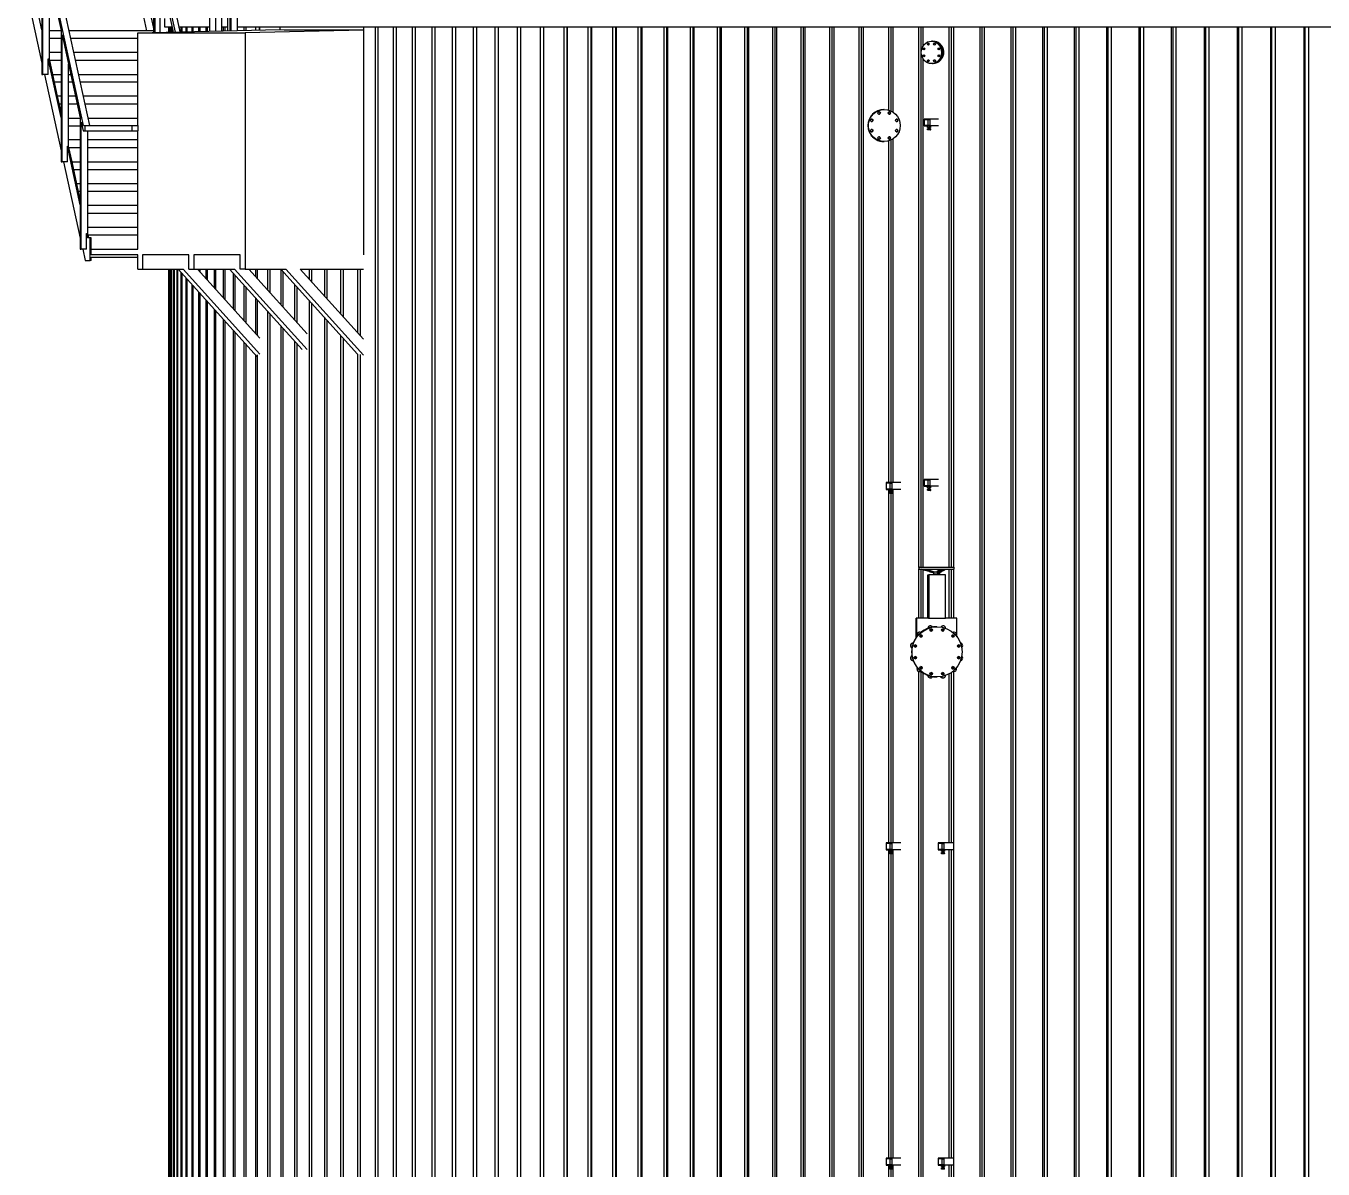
# Model space of a CAD drawing. Header units: millimetres. Extents: x 0 to 157650, y 0 to 89100.
# Drawn here: x 43090 to 54601, y 67029 to 77180 of the extents above; entities that cross this region are included whole.
import ezdxf

# ---------------------------------------------------------------- set-up
doc = ezdxf.new("R2010")
doc.units = ezdxf.units.MM
doc.header["$LTSCALE"] = 150
doc.layers.add('Visible', color=7, linetype='Continuous', lineweight=25)

msp = doc.modelspace()

# ---------------------------------------------------------------- linework, layer by layer
at = {"layer": 'Visible', "color": 9, "true_color": 0xc0c0c0}
for p, q in [((43600, 76297), (43090, 78625)), ((43658, 76297), (43147, 78625)), ((44084, 78625), (44413, 77125)), ((44460, 77126), (44132, 78625)), ((44883, 77136), (44883, 77935)), ((44901, 77137), (44901, 77935)), ((43232, 77915), (43232, 76749)), ((43241, 76749), (43241, 77876)), ((43241, 77876), (43402, 77139)), ((44226, 77121), (44226, 77915)), ((44235, 77876), (44235, 77121)), ((44396, 77139), (44235, 77876)), ((44912, 77137), (44912, 77834)), ((44966, 77138), (44966, 77834)), ((43298, 76888), (43298, 77615)), ((44282, 77122), (44282, 77659)), ((43232, 77144), (43149, 77525)), ((43106, 77425), (43232, 76848)), ((44721, 77133), (44721, 77395)), ((44776, 77134), (44776, 77395)), ((44827, 77138), (44827, 77358)), ((44163, 77137), (44136, 77261)), ((44185, 77331), (44226, 77144)), ((44322, 77170), (44322, 77245)), ((43402, 77137), (43298, 77137)), ((43402, 77139), (43402, 75973)), ((44226, 77137), (43474, 77137)), ((44082, 77117), (45343, 77147)), ((44389, 77170), (44322, 77170)), ((44357, 77124), (44357, 77170)), ((44358, 77170), (44358, 77124)), ((44358, 77124), (44358, 77170)), ((44365, 77124), (44365, 77170)), ((44367, 77170), (44367, 77124)), ((44380, 77124), (44380, 77170)), ((44382, 77170), (44382, 77125)), ((44396, 77125), (44396, 77139)), ((44721, 77170), (44451, 77170)), ((44468, 77127), (44468, 77170)), ((44474, 77170), (44474, 77127)), ((44512, 77128), (44512, 77170)), ((44519, 77170), (44519, 77128)), ((44564, 77129), (44564, 77170)), ((44572, 77170), (44572, 77129)), ((44623, 77130), (44623, 77170)), ((44632, 77170), (44632, 77130)), ((44689, 77132), (44689, 77170)), ((44699, 77170), (44699, 77132)), ((44883, 77170), (44827, 77170)), ((44830, 77135), (44827, 77138)), ((44844, 77136), (44844, 77170)), ((44855, 77170), (44855, 77136)), ((44912, 77170), (44901, 77170)), ((68762, 77170), (44966, 77170)), ((45027, 77140), (45027, 77170)), ((46085, 77142), (45036, 77117)), ((45040, 77170), (45040, 77140)), ((45129, 77142), (45129, 77170)), ((45162, 77143), (45162, 77170)), ((45162, 77170), (45162, 77143)), ((45343, 77170), (45343, 77147)), ((46085, 77170), (46085, 75147)), ((46191, 55509), (46191, 77170)), ((46212, 77170), (46212, 55509)), ((46353, 55509), (46353, 77170)), ((46375, 77170), (46375, 55509)), ((46521, 55509), (46521, 77170)), ((46544, 77170), (46544, 55509)), ((46696, 55509), (46696, 77170)), ((46719, 77170), (46719, 55509)), ((46876, 55509), (46876, 77170)), ((46901, 77170), (46901, 55509)), ((47063, 55509), (47063, 77170)), ((47088, 77170), (47088, 55509)), ((47255, 55509), (47255, 77170)), ((47281, 77170), (47281, 55509)), ((47453, 55555), (47453, 77170)), ((47479, 77170), (47479, 55555)), ((47480, 77170), (47480, 55555)), ((47656, 55555), (47656, 77170)), ((47682, 77170), (47682, 55555)), ((47684, 77170), (47684, 55555)), ((47865, 55509), (47865, 77170)), ((47890, 77170), (47890, 55509)), ((47893, 77170), (47893, 55509)), ((48080, 55509), (48080, 77170)), ((48104, 77170), (48104, 55509)), ((48108, 77170), (48108, 55509)), ((48299, 55509), (48299, 77170)), ((48323, 77170), (48323, 55509)), ((48329, 77170), (48329, 55509)), ((48523, 55509), (48523, 77170)), ((48546, 77170), (48546, 55509)), ((48554, 77170), (48554, 55509)), ((48753, 55509), (48753, 77170)), ((48775, 77170), (48775, 55509)), ((48784, 77170), (48784, 55509)), ((48987, 55509), (48987, 77170)), ((49009, 77170), (49009, 55509)), ((49018, 77170), (49018, 55509)), ((49226, 55509), (49226, 77170)), ((49247, 77170), (49247, 55509)), ((49258, 77170), (49258, 55509)), ((49469, 55509), (49469, 77170)), ((49489, 77170), (49489, 55509)), ((49502, 77170), (49502, 55509)), ((49717, 55509), (49717, 77170)), ((49736, 77170), (49736, 55509)), ((49750, 77170), (49750, 55509)), ((49968, 55509), (49968, 77170)), ((49987, 77170), (49987, 55509)), ((50002, 77170), (50002, 55509)), ((50224, 55509), (50224, 77170)), ((50242, 77170), (50242, 55509)), ((50258, 77170), (50258, 55509)), ((50484, 55509), (50484, 77170)), ((50501, 77170), (50501, 55509)), ((50519, 77170), (50519, 55509)), ((50747, 76432), (50747, 77170)), ((50764, 77170), (50764, 76426)), ((50782, 77170), (50782, 76416)), ((51014, 72370), (51014, 77170)), ((51030, 77170), (51030, 72375)), ((51050, 77170), (51050, 76999)), ((51284, 72375), (51284, 77170)), ((51299, 77170), (51299, 72375)), ((51320, 77170), (51320, 72375)), ((51558, 55509), (51558, 77170)), ((51572, 77170), (51572, 55509)), ((51594, 77170), (51594, 55509)), ((51834, 59288), (51834, 77170)), ((51848, 77170), (51848, 59281)), ((51871, 77170), (51871, 59281)), ((52114, 59239), (52114, 77170)), ((52126, 77170), (52126, 59239)), ((52151, 77170), (52151, 59133)), ((52396, 59133), (52396, 77170)), ((52408, 77170), (52408, 59133)), ((52434, 77170), (52434, 59133)), ((52681, 55509), (52681, 77170)), ((52692, 77170), (52692, 55509)), ((52719, 77170), (52719, 55509)), ((52968, 55509), (52968, 77170)), ((52978, 77170), (52978, 55509)), ((53006, 77170), (53006, 55509)), ((53257, 55509), (53257, 77170)), ((53266, 77170), (53266, 55509)), ((53295, 77170), (53295, 55509)), ((53548, 55509), (53548, 77170)), ((53557, 77170), (53557, 55509)), ((53587, 77170), (53587, 55509)), ((53841, 55509), (53841, 77170)), ((53849, 77170), (53849, 55509)), ((53880, 77170), (53880, 55509)), ((54136, 55509), (54136, 77170)), ((54143, 77170), (54143, 55509)), ((54175, 77170), (54175, 55509)), ((54432, 55509), (54432, 77170)), ((54438, 77170), (54438, 55509)), ((54471, 77170), (54471, 55509)), ((43402, 77067), (43298, 77067)), ((43411, 75973), (43411, 77100)), ((43411, 77100), (43572, 76363)), ((44082, 77067), (43489, 77067)), ((44082, 77117), (45036, 77117)), ((44082, 76297), (44082, 77117)), ((45036, 77117), (45036, 75020)), ((43402, 76943), (43298, 76943)), ((44082, 76943), (43516, 76943)), ((51050, 76891), (51050, 72375)), ((43288, 76888), (43298, 76888)), ((43402, 76368), (43288, 76888)), ((43288, 76749), (43288, 76888)), ((43329, 76749), (43298, 76888)), ((43402, 76873), (43301, 76873)), ((43468, 76112), (43468, 76839)), ((44082, 76873), (43532, 76873)), ((43232, 76749), (43241, 76749)), ((43288, 76749), (43241, 76749)), ((43254, 76749), (43402, 76072)), ((43371, 76555), (43329, 76749)), ((43329, 76749), (43402, 76749)), ((43402, 76679), (43344, 76679)), ((43468, 76749), (43488, 76749)), ((43503, 76679), (43468, 76679)), ((43559, 76749), (44082, 76749)), ((44082, 76679), (43574, 76679)), ((43402, 76413), (43371, 76555)), ((43402, 76555), (43371, 76555)), ((43530, 76555), (43468, 76555)), ((44082, 76555), (43601, 76555)), ((43402, 76485), (43386, 76485)), ((43546, 76485), (43468, 76485)), ((44082, 76485), (43617, 76485)), ((43468, 76361), (43572, 76361)), ((43572, 76363), (43572, 75197)), ((43581, 75197), (43581, 76324)), ((43581, 76324), (43597, 76249)), ((43644, 76361), (44082, 76361)), ((50747, 76397), (50747, 76416)), ((43572, 76291), (43468, 76291)), ((43597, 76249), (43613, 76249)), ((43600, 76297), (43613, 76297)), ((43613, 76297), (44029, 76297)), ((43613, 76297), (43613, 76249)), ((43613, 76249), (44029, 76249)), ((43638, 75336), (43638, 76249)), ((44029, 76297), (44029, 76249)), ((44029, 76297), (44082, 76297)), ((44029, 76249), (44082, 76249)), ((44082, 76297), (44082, 76249)), ((44082, 75197), (44082, 76249)), ((43458, 76112), (43468, 76112)), ((43572, 75592), (43458, 76112)), ((43458, 75973), (43458, 76112)), ((43572, 76167), (43468, 76167)), ((43499, 75973), (43468, 76112)), ((43572, 76097), (43471, 76097)), ((44082, 76167), (43638, 76167)), ((44082, 76097), (43638, 76097)), ((50747, 76175), (50747, 76194)), ((50747, 73125), (50747, 76159)), ((50764, 76165), (50764, 73125)), ((50782, 76175), (50782, 73125)), ((43402, 75973), (43411, 75973)), ((43458, 75973), (43411, 75973)), ((43424, 75973), (43572, 75296)), ((43541, 75779), (43499, 75973)), ((43499, 75973), (43572, 75973)), ((43638, 75973), (44082, 75973)), ((43572, 75903), (43514, 75903)), ((44082, 75903), (43638, 75903)), ((43572, 75637), (43541, 75779)), ((43572, 75779), (43541, 75779)), ((44082, 75779), (43638, 75779)), ((43572, 75709), (43557, 75709)), ((44082, 75709), (43638, 75709)), ((44082, 75585), (43638, 75585)), ((44082, 75515), (43638, 75515)), ((43628, 75336), (43638, 75336)), ((43637, 75297), (43628, 75336)), ((43628, 75197), (43628, 75336)), ((43659, 75297), (43637, 75297)), ((44082, 75391), (43638, 75391)), ((43647, 75297), (43638, 75336)), ((44082, 75321), (43642, 75321)), ((43669, 75297), (43659, 75297)), ((43659, 75097), (43659, 75297)), ((43669, 75197), (43669, 75297)), ((43572, 75197), (43581, 75197)), ((43628, 75197), (43581, 75197)), ((43594, 75197), (43616, 75097)), ((43669, 75147), (43669, 75197)), ((43669, 75197), (44082, 75197)), ((43616, 75097), (43659, 75097)), ((43669, 75097), (43659, 75097)), ((44082, 75147), (43669, 75147)), ((43669, 75097), (43669, 75127)), ((43669, 75127), (44082, 75127)), ((44082, 75020), (44082, 75147)), ((44537, 75147), (44125, 75147)), ((44125, 75147), (44125, 75020)), ((44537, 75020), (44537, 75147)), ((44992, 75147), (44580, 75147)), ((44580, 75147), (44580, 75020)), ((44992, 75020), (44992, 75147)), ((44082, 75020), (44125, 75020)), ((44125, 75020), (44485, 75020)), ((44357, 59509), (44357, 75020)), ((44358, 75020), (44358, 59509)), ((44358, 59509), (44358, 75020)), ((44365, 59509), (44365, 75020)), ((44367, 75020), (44367, 59509)), ((44380, 59509), (44380, 75020)), ((44382, 75020), (44382, 59509)), ((44402, 59509), (44402, 75020)), ((44405, 75020), (44405, 59509)), ((44431, 59509), (44431, 75020)), ((44436, 75020), (44436, 59509)), ((45143, 74243), (44442, 75020)), ((44468, 59509), (44468, 74991)), ((44474, 74985), (44474, 59509)), ((44485, 75020), (45166, 74265)), ((44512, 59509), (44512, 74942)), ((44519, 74935), (44519, 59509)), ((44537, 75020), (44580, 75020)), ((44580, 75020), (44941, 75020)), ((45166, 74406), (44613, 75020)), ((44623, 75009), (44623, 75020)), ((44632, 75020), (44632, 75000)), ((44689, 74935), (44689, 75020)), ((44699, 75020), (44699, 74925)), ((44763, 74854), (44763, 75020)), ((44773, 75020), (44773, 74842)), ((44844, 74764), (44844, 75020)), ((44855, 75020), (44855, 74752)), ((45541, 74306), (44897, 75020)), ((44932, 74667), (44932, 74982)), ((44941, 75020), (45585, 74306)), ((44944, 74969), (44944, 74653)), ((45036, 75020), (44992, 75020)), ((45036, 75020), (45396, 75020)), ((45585, 74447), (45068, 75020)), ((45129, 74953), (45129, 75020)), ((45143, 75020), (45143, 74938)), ((45238, 74832), (45238, 75020)), ((45253, 75020), (45253, 74816)), ((46033, 74265), (45353, 75020)), ((45354, 74704), (45354, 75019)), ((45370, 75002), (45370, 74686)), ((45396, 75020), (46085, 74256)), ((45524, 75020), (46085, 75020)), ((46085, 74398), (45524, 75020)), ((45606, 74929), (45606, 75020)), ((45624, 75020), (45624, 74909)), ((45742, 74778), (45742, 75020)), ((45761, 75020), (45761, 74757)), ((45885, 74619), (45885, 75020)), ((45905, 75020), (45905, 74597)), ((46035, 74453), (46035, 75020)), ((46055, 75020), (46055, 74431)), ((44564, 59509), (44564, 74885)), ((44572, 74877), (44572, 59509)), ((44623, 59509), (44623, 74819)), ((45027, 74561), (45027, 74877)), ((45040, 74862), (45040, 74547)), ((45477, 74567), (45477, 74883)), ((45493, 74864), (45493, 74549)), ((44632, 74810), (44632, 59509)), ((44689, 59509), (44689, 74746)), ((44699, 74735), (44699, 59509)), ((45129, 74448), (45129, 74764)), ((45143, 74748), (45143, 74432)), ((45606, 59509), (45606, 74739)), ((45624, 74720), (45624, 59509)), ((44763, 59509), (44763, 74664)), ((44773, 74653), (44773, 59509)), ((45238, 59509), (45238, 74643)), ((45253, 74626), (45253, 59509)), ((45742, 59509), (45742, 74588)), ((44844, 59509), (44844, 74575)), ((44855, 74562), (44855, 59509)), ((44932, 59509), (44932, 74477)), ((45354, 59509), (45354, 74514)), ((45370, 74496), (45370, 59509)), ((45761, 74567), (45761, 59509)), ((44944, 74463), (44944, 59509)), ((45027, 59509), (45027, 74372)), ((45477, 59509), (45477, 74378)), ((45493, 74359), (45493, 59509)), ((45885, 59509), (45885, 74429)), ((45905, 74408), (45905, 59509)), ((45040, 74357), (45040, 59509)), ((45129, 59509), (45129, 74258)), ((45143, 74259), (45143, 59509)), ((46035, 59509), (46035, 74265)), ((46055, 74261), (46055, 59509)), ((50747, 69925), (50747, 73065)), ((50764, 73029), (50764, 69925)), ((50782, 73065), (50782, 69925)), ((51014, 71920), (51014, 72359)), ((51030, 72355), (51030, 71920)), ((51050, 72352), (51050, 71920)), ((51284, 71920), (51284, 72355)), ((51299, 72355), (51299, 71920)), ((51320, 72355), (51320, 71920)), ((51030, 71770), (51030, 71766)), ((51014, 55509), (51014, 71447)), ((51030, 71478), (51030, 71474)), ((51030, 71449), (51030, 55509)), ((51050, 71437), (51050, 55509)), ((51284, 69925), (51284, 71428)), ((51299, 71438), (51299, 69925)), ((51320, 71447), (51320, 55509)), ((50747, 67125), (50747, 69865)), ((50764, 69829), (50764, 67125)), ((50782, 69865), (50782, 67125)), ((51284, 67125), (51284, 69865)), ((51299, 69865), (51299, 67125)), ((50747, 64325), (50747, 67065)), ((50764, 67029), (50764, 64325)), ((50782, 67065), (50782, 64325)), ((51284, 64325), (51284, 67065)), ((51299, 67065), (51299, 64325))]:
    msp.add_line(p, q, dxfattribs=at)
at = {"layer": 'Visible'}
for p, q in [((51134, 77045), (51125, 77045)), ((51137, 77045), (51142, 77045)), ((51134, 76845), (51125, 76845)), ((51137, 76845), (51142, 76845)), ((50704, 76438), (50704, 76438)), ((50706, 76438), (50706, 76438)), ((50706, 76438), (50707, 76438)), ((51060, 76350), (51060, 76294)), ((51112, 76352), (51062, 76352)), ((51063, 76349), (51112, 76349)), ((51063, 76295), (51063, 76349)), ((51098, 76346), (51097, 76345)), ((51112, 76345), (51097, 76345)), ((51097, 76295), (51097, 76345)), ((51112, 76346), (51098, 76346)), ((51188, 76352), (51112, 76352)), ((51112, 76349), (51112, 76295)), ((51114, 76294), (51114, 76350)), ((51062, 76292), (51112, 76292)), ((51112, 76295), (51063, 76295)), ((51091, 76278), (51091, 76291)), ((51091, 76265), (51094, 76265)), ((51091, 76257), (51091, 76265)), ((51093, 76292), (51092, 76292)), ((51093, 76277), (51092, 76278)), ((51093, 76256), (51092, 76256)), ((51093, 76277), (51096, 76277)), ((51117, 76266), (51093, 76266)), ((51093, 76265), (51093, 76266)), ((51094, 76256), (51093, 76256)), ((51094, 76265), (51097, 76265)), ((51104, 76256), (51094, 76256)), ((51096, 76277), (51108, 76277)), ((51097, 76266), (51097, 76277)), ((51097, 76257), (51097, 76265)), ((51097, 76265), (51104, 76265)), ((51101, 76291), (51101, 76278)), ((51104, 76265), (51111, 76265)), ((51115, 76256), (51104, 76256)), ((51108, 76277), (51116, 76277)), ((51111, 76265), (51115, 76265)), ((51111, 76257), (51111, 76265)), ((51188, 76292), (51112, 76292)), ((51113, 76266), (51113, 76277)), ((51114, 76291), (51114, 76278)), ((51115, 76265), (51119, 76265)), ((51117, 76256), (51115, 76256)), ((51116, 76277), (51117, 76277)), ((51117, 76292), (51118, 76292)), ((51117, 76277), (51118, 76278)), ((51117, 76265), (51117, 76266)), ((51117, 76256), (51118, 76256)), ((51118, 76291), (51118, 76278)), ((51119, 76257), (51119, 76265)), ((50704, 76153), (50704, 76153)), ((50706, 76153), (50706, 76153)), ((50706, 76153), (50707, 76153)), ((50723, 73123), (50723, 73067)), ((50774, 73125), (50725, 73125)), ((50726, 73122), (50774, 73122)), ((50726, 73068), (50726, 73122)), ((50761, 73119), (50760, 73118)), ((50774, 73118), (50760, 73118)), ((50760, 73068), (50760, 73118)), ((50774, 73119), (50761, 73119)), ((50855, 73125), (50774, 73125)), ((50774, 73122), (50774, 73068)), ((50776, 73067), (50776, 73123)), ((51060, 73150), (51060, 73094)), ((51112, 73152), (51062, 73152)), ((51062, 73092), (51112, 73092)), ((51063, 73149), (51112, 73149)), ((51063, 73095), (51063, 73149)), ((51112, 73095), (51063, 73095)), ((51093, 73092), (51092, 73092)), ((51098, 73146), (51097, 73145)), ((51112, 73145), (51097, 73145)), ((51097, 73095), (51097, 73145)), ((51112, 73146), (51098, 73146)), ((51188, 73152), (51112, 73152)), ((51112, 73149), (51112, 73095)), ((51188, 73092), (51112, 73092)), ((51114, 73094), (51114, 73150)), ((51117, 73092), (51118, 73092)), ((50725, 73065), (50774, 73065)), ((50774, 73068), (50726, 73068)), ((50755, 73052), (50755, 73065)), ((50755, 73039), (50757, 73039)), ((50755, 73030), (50755, 73039)), ((50756, 73029), (50755, 73030)), ((50756, 73065), (50756, 73065)), ((50756, 73051), (50759, 73051)), ((50756, 73051), (50756, 73051)), ((50780, 73039), (50756, 73039)), ((50756, 73039), (50756, 73039)), ((50757, 73029), (50756, 73029)), ((50757, 73039), (50760, 73039)), ((50767, 73029), (50757, 73029)), ((50759, 73051), (50771, 73051)), ((50760, 73039), (50760, 73051)), ((50760, 73030), (50760, 73039)), ((50760, 73039), (50767, 73039)), ((50764, 73065), (50764, 73052)), ((50767, 73039), (50774, 73039)), ((50778, 73029), (50767, 73029)), ((50771, 73051), (50780, 73051)), ((50855, 73065), (50774, 73065)), ((50774, 73039), (50778, 73039)), ((50774, 73030), (50774, 73039)), ((50776, 73039), (50776, 73051)), ((50778, 73065), (50778, 73052)), ((50778, 73039), (50782, 73039)), ((50780, 73029), (50778, 73029)), ((50780, 73065), (50781, 73065)), ((50780, 73051), (50780, 73051)), ((50780, 73051), (50781, 73051)), ((50780, 73039), (50780, 73039)), ((50780, 73029), (50782, 73030)), ((50782, 73065), (50782, 73052)), ((50782, 73030), (50782, 73039)), ((51091, 73078), (51091, 73091)), ((51091, 73065), (51094, 73065)), ((51091, 73057), (51091, 73065)), ((51093, 73077), (51092, 73078)), ((51093, 73056), (51092, 73056)), ((51093, 73077), (51096, 73077)), ((51117, 73066), (51093, 73066)), ((51093, 73065), (51093, 73066)), ((51094, 73056), (51093, 73056)), ((51094, 73065), (51097, 73065)), ((51104, 73056), (51094, 73056)), ((51096, 73077), (51108, 73077)), ((51097, 73066), (51097, 73077)), ((51097, 73057), (51097, 73065)), ((51097, 73065), (51104, 73065)), ((51101, 73091), (51101, 73078)), ((51104, 73065), (51111, 73065)), ((51115, 73056), (51104, 73056)), ((51108, 73077), (51116, 73077)), ((51111, 73065), (51115, 73065)), ((51111, 73057), (51111, 73065)), ((51113, 73066), (51113, 73077)), ((51114, 73091), (51114, 73078)), ((51115, 73065), (51119, 73065)), ((51117, 73056), (51115, 73056)), ((51116, 73077), (51117, 73077)), ((51117, 73077), (51118, 73078)), ((51117, 73065), (51117, 73066)), ((51117, 73056), (51118, 73056)), ((51118, 73091), (51118, 73078)), ((51119, 73057), (51119, 73065)), ((51018, 72375), (51322, 72375)), ((51018, 72355), (51322, 72355)), ((51143, 72323), (51040, 72355)), ((51093, 72307), (51101, 72307)), ((51093, 71920), (51093, 72307)), ((51250, 72307), (51101, 72307)), ((51101, 72307), (51101, 71920)), ((51143, 72323), (51145, 72323)), ((51143, 72323), (51143, 72315)), ((51143, 72315), (51198, 72315)), ((51145, 72333), (51145, 72323)), ((51145, 72333), (51176, 72333)), ((51150, 72315), (51150, 72307)), ((51176, 72333), (51176, 72323)), ((51176, 72323), (51193, 72323)), ((51190, 72315), (51190, 72307)), ((51198, 72326), (51198, 72315)), ((51250, 71920), (51250, 72307)), ((50993, 71920), (50990, 71920)), ((50990, 71748), (50990, 71920)), ((50993, 71920), (50993, 71752)), ((51098, 71920), (50993, 71920)), ((51098, 71920), (51101, 71920)), ((51101, 71920), (51250, 71920)), ((51117, 71853), (51116, 71853)), ((51173, 71844), (51175, 71844)), ((51229, 71853), (51228, 71853)), ((51352, 71920), (51250, 71920)), ((51352, 71756), (51352, 71920)), ((51020, 71797), (51020, 71797)), ((51325, 71797), (51325, 71797)), ((50954, 71657), (50953, 71657)), ((50965, 71700), (50961, 71700)), ((50953, 71586), (50954, 71587)), ((50965, 71544), (50961, 71544)), ((51000, 71483), (51000, 71483)), ((51020, 71447), (51017, 71447)), ((51117, 71391), (51114, 71391)), ((51173, 71399), (51175, 71399)), ((51229, 71391), (51225, 71391)), ((51325, 71447), (51322, 71447)), ((50723, 69923), (50723, 69867)), ((50774, 69925), (50725, 69925)), ((50726, 69922), (50774, 69922)), ((50726, 69868), (50726, 69922)), ((50774, 69868), (50726, 69868)), ((50761, 69919), (50760, 69918)), ((50774, 69918), (50760, 69918)), ((50760, 69868), (50760, 69918)), ((50774, 69919), (50761, 69919)), ((50855, 69925), (50774, 69925)), ((50774, 69922), (50774, 69868)), ((50776, 69867), (50776, 69923)), ((51184, 69923), (51184, 69867)), ((51237, 69925), (51186, 69925)), ((51187, 69922), (51236, 69922)), ((51187, 69868), (51187, 69922)), ((51236, 69868), (51187, 69868)), ((51222, 69919), (51221, 69918)), ((51236, 69918), (51221, 69918)), ((51221, 69868), (51221, 69918)), ((51236, 69919), (51222, 69919)), ((51236, 69922), (51236, 69868)), ((51236, 69919), (51236, 69919)), ((51320, 69925), (51237, 69925)), ((51238, 69867), (51238, 69923)), ((50725, 69865), (50774, 69865)), ((50755, 69852), (50755, 69865)), ((50755, 69839), (50757, 69839)), ((50755, 69830), (50755, 69839)), ((50756, 69829), (50755, 69830)), ((50756, 69865), (50756, 69865)), ((50756, 69851), (50759, 69851)), ((50756, 69851), (50756, 69851)), ((50780, 69839), (50756, 69839)), ((50756, 69839), (50756, 69839)), ((50757, 69829), (50756, 69829)), ((50757, 69839), (50760, 69839)), ((50767, 69829), (50757, 69829)), ((50759, 69851), (50771, 69851)), ((50760, 69839), (50760, 69851)), ((50760, 69830), (50760, 69839)), ((50760, 69839), (50767, 69839)), ((50764, 69865), (50764, 69852)), ((50767, 69839), (50774, 69839)), ((50778, 69829), (50767, 69829)), ((50771, 69851), (50780, 69851)), ((50855, 69865), (50774, 69865)), ((50774, 69839), (50778, 69839)), ((50774, 69830), (50774, 69839)), ((50776, 69839), (50776, 69851)), ((50778, 69865), (50778, 69852)), ((50778, 69839), (50782, 69839)), ((50780, 69829), (50778, 69829)), ((50780, 69865), (50781, 69865)), ((50780, 69851), (50780, 69851)), ((50780, 69851), (50781, 69851)), ((50780, 69839), (50780, 69839)), ((50780, 69829), (50782, 69830)), ((50782, 69865), (50782, 69852)), ((50782, 69830), (50782, 69839)), ((51186, 69865), (51237, 69865)), ((51215, 69852), (51215, 69865)), ((51215, 69839), (51218, 69839)), ((51215, 69830), (51215, 69839)), ((51217, 69829), (51215, 69830)), ((51217, 69865), (51216, 69865)), ((51217, 69851), (51216, 69851)), ((51217, 69851), (51220, 69851)), ((51241, 69839), (51217, 69839)), ((51217, 69839), (51217, 69839)), ((51218, 69829), (51217, 69829)), ((51218, 69839), (51221, 69839)), ((51228, 69829), (51218, 69829)), ((51220, 69851), (51231, 69851)), ((51221, 69839), (51221, 69851)), ((51221, 69830), (51221, 69839)), ((51221, 69839), (51228, 69839)), ((51225, 69865), (51225, 69852)), ((51228, 69839), (51235, 69839)), ((51239, 69829), (51228, 69829)), ((51231, 69851), (51240, 69851)), ((51235, 69839), (51239, 69839)), ((51235, 69830), (51235, 69839)), ((51320, 69865), (51237, 69865)), ((51237, 69839), (51237, 69851)), ((51238, 69865), (51238, 69852)), ((51239, 69839), (51242, 69839)), ((51241, 69829), (51239, 69829)), ((51240, 69851), (51241, 69851)), ((51241, 69865), (51241, 69865)), ((51241, 69851), (51241, 69851)), ((51241, 69839), (51241, 69839)), ((51241, 69829), (51242, 69830)), ((51242, 69865), (51242, 69852)), ((51242, 69830), (51242, 69839)), ((50723, 67123), (50723, 67067)), ((50774, 67125), (50725, 67125)), ((50726, 67122), (50774, 67122)), ((50726, 67068), (50726, 67122)), ((50761, 67119), (50760, 67118)), ((50774, 67118), (50760, 67118)), ((50760, 67068), (50760, 67118)), ((50774, 67119), (50761, 67119)), ((50855, 67125), (50774, 67125)), ((50774, 67122), (50774, 67068)), ((50776, 67067), (50776, 67123)), ((51184, 67123), (51184, 67067)), ((51237, 67125), (51186, 67125)), ((51187, 67122), (51236, 67122)), ((51187, 67068), (51187, 67122)), ((51222, 67119), (51221, 67118)), ((51236, 67118), (51221, 67118)), ((51221, 67068), (51221, 67118)), ((51236, 67119), (51222, 67119)), ((51236, 67122), (51236, 67068)), ((51236, 67119), (51236, 67119)), ((51320, 67125), (51237, 67125)), ((51238, 67067), (51238, 67123)), ((50725, 67065), (50774, 67065)), ((50774, 67068), (50726, 67068)), ((50755, 67052), (50755, 67065)), ((50755, 67039), (50757, 67039)), ((50755, 67030), (50755, 67039)), ((50756, 67029), (50755, 67030)), ((50756, 67065), (50756, 67065)), ((50756, 67051), (50759, 67051)), ((50756, 67051), (50756, 67051)), ((50780, 67039), (50756, 67039)), ((50756, 67039), (50756, 67039)), ((50757, 67029), (50756, 67029)), ((50757, 67039), (50760, 67039)), ((50767, 67029), (50757, 67029)), ((50759, 67051), (50771, 67051)), ((50760, 67039), (50760, 67051)), ((50760, 67030), (50760, 67039)), ((50760, 67039), (50767, 67039)), ((50764, 67065), (50764, 67052)), ((50767, 67039), (50774, 67039)), ((50778, 67029), (50767, 67029)), ((50771, 67051), (50780, 67051)), ((50855, 67065), (50774, 67065)), ((50774, 67039), (50778, 67039)), ((50774, 67030), (50774, 67039)), ((50776, 67039), (50776, 67051)), ((50778, 67065), (50778, 67052)), ((50778, 67039), (50782, 67039)), ((50780, 67029), (50778, 67029)), ((50780, 67065), (50781, 67065)), ((50780, 67051), (50780, 67051)), ((50780, 67051), (50781, 67051)), ((50780, 67039), (50780, 67039)), ((50780, 67029), (50782, 67030)), ((50782, 67065), (50782, 67052)), ((50782, 67030), (50782, 67039)), ((51186, 67065), (51237, 67065)), ((51236, 67068), (51187, 67068)), ((51215, 67052), (51215, 67065)), ((51215, 67039), (51218, 67039)), ((51215, 67030), (51215, 67039)), ((51217, 67029), (51215, 67030)), ((51217, 67065), (51216, 67065)), ((51217, 67051), (51216, 67051)), ((51217, 67051), (51220, 67051)), ((51241, 67039), (51217, 67039)), ((51217, 67039), (51217, 67039)), ((51218, 67029), (51217, 67029)), ((51218, 67039), (51221, 67039)), ((51228, 67029), (51218, 67029)), ((51220, 67051), (51231, 67051)), ((51221, 67039), (51221, 67051)), ((51221, 67030), (51221, 67039)), ((51221, 67039), (51228, 67039)), ((51225, 67065), (51225, 67052)), ((51228, 67039), (51235, 67039)), ((51239, 67029), (51228, 67029)), ((51231, 67051), (51240, 67051)), ((51235, 67039), (51239, 67039)), ((51235, 67030), (51235, 67039)), ((51320, 67065), (51237, 67065)), ((51237, 67039), (51237, 67051)), ((51238, 67065), (51238, 67052)), ((51239, 67039), (51242, 67039)), ((51241, 67029), (51239, 67029)), ((51240, 67051), (51241, 67051)), ((51241, 67065), (51241, 67065)), ((51241, 67051), (51241, 67051)), ((51241, 67039), (51241, 67039)), ((51241, 67029), (51242, 67030)), ((51242, 67065), (51242, 67052)), ((51242, 67030), (51242, 67039))]:
    msp.add_line(p, q, dxfattribs=at)
for centre in [(50596, 76341), (50752, 76406), (50817, 76249), (50661, 76185)]:
    msp.add_circle(centre, 11, dxfattribs=at)
for centre, start, end in [((51025, 72365), 123.5573, 236.4427), ((51316, 72365), 303.5573, 56.4427)]:
    msp.add_arc(centre, 12, start, end, dxfattribs=at)
at = {"layer": 'Visible', "color": 9, "true_color": 0xc0c0c0}
msp.add_ellipse((56542, 77402), major_axis=(11950, 231), ratio=0.00929, start_param=3.497844, end_param=3.646578, dxfattribs=at)
at = {"layer": 'Visible'}
for centre, major_axis, ratio in [((51125, 76945), (0, 100), 0.89728), ((51098, 77019), (0, 9), 0.89728), ((51153, 77019), (0, 9), 0.89728), ((51059, 76976), (0, 9), 0.89728), ((51059, 76915), (0, -9), 0.89728), ((51192, 76976), (0, 9), 0.89728), ((51192, 76915), (0, -9), 0.89728), ((51098, 76871), (0, -9), 0.89728), ((51153, 76871), (0, -9), 0.89728), ((50707, 76295), (0, 142), 0.99992), ((50661, 76406), (0, 11), 0.99992), ((50817, 76341), (0, 11), 0.99992), ((50596, 76249), (0, -11), 0.99992), ((50752, 76185), (0, -11), 0.99992), ((51175, 71622), (0, 223), 0.998516), ((51123, 71815), (0, 11), 0.998516), ((51226, 71815), (0, 11), 0.998516), ((51033, 71763), (0, 11), 0.998516), ((51032, 71763), (0, -6.92), 0.998516), ((51121, 71815), (0, -6.92), 0.998516), ((51225, 71815), (0, -6.92), 0.998516), ((51316, 71763), (0, 11), 0.998516), ((51314, 71763), (0, -6.92), 0.998516), ((50982, 71674), (0, 11), 0.998516), ((50980, 71674), (0, 6.92), 0.998516), ((51367, 71674), (0, 11), 0.998516), ((51366, 71674), (0, -6.92), 0.998516), ((50982, 71570), (0, -11), 0.998516), ((50980, 71570), (0, 6.92), 0.998516), ((51033, 71480), (0, -11), 0.998516), ((51032, 71480), (0, 6.92), 0.998516), ((51316, 71480), (0, -11), 0.998516), ((51314, 71480), (0, 6.92), 0.998516), ((51367, 71570), (0, -11), 0.998516), ((51366, 71570), (0, -6.92), 0.998516), ((51123, 71429), (0, -11), 0.998516), ((51121, 71429), (0, 6.92), 0.998516), ((51226, 71429), (0, -11), 0.998516), ((51225, 71429), (0, 6.92), 0.998516)]:
    msp.add_ellipse(centre, major_axis=major_axis, ratio=ratio, dxfattribs=at)
for centre, major_axis, ratio, start_param, end_param in [((51107, 77019), (0, -9), 0.89728, 3.719972, 5.704806), ((51134, 76945), (0, -100), 0.89728, 0, 3.141593), ((51137, 76945), (0, 100), 0.89728, 3.124372, 6.300406), ((51162, 77019), (0, -9), 0.89728, 3.719972, 5.704806), ((51068, 76976), (0, -9), 0.89728, 3.719972, 5.704806), ((51068, 76915), (0, -9), 0.89728, 3.719972, 5.704806), ((51200, 76976), (0, -9), 0.89728, 3.719972, 5.704806), ((51200, 76915), (0, -9), 0.89728, 3.719972, 5.704806), ((51107, 76871), (0, -9), 0.89728, 3.719972, 5.704806), ((51162, 76871), (0, -9), 0.89728, 3.719972, 5.704806), ((50704, 76295), (0, -142), 0.99992, 3.141593, 6.283185), ((50704, 76295), (0, -142), 0.99992, 3.135912, 6.288866), ((50706, 76295), (0, 142), 0.99992, 6.28252, 9.425444), ((50706, 76295), (0, 142), 0.99992, 0, 3.141593), ((50706, 76295), (0, 142), 0.99992, 0, 3.141593), ((50595, 76341), (-3.5, 10.2), 0.999937, 2.481423, 6.283185), ((50595, 76341), (0.1, -10.7), 0.99992, 0, 3.13218), ((50593, 76341), (2.4, -10.7), 0.999928, 0, 2.697824), ((50593, 76341), (2.5, 10.7), 0.999928, 3.598055, 6.283185), ((50595, 76341), (0.1, -11), 0.99992, 0, 3.116296), ((50704, 76295), (0, 109), 0.99992, 1.17175, 1.184283), ((50660, 76406), (-3.5, 10.2), 0.999937, 2.481423, 6.283185), ((50658, 76406), (2.4, -10.7), 0.999928, 0, 2.697824), ((50660, 76406), (0.1, -10.7), 0.99992, 0, 3.13218), ((50658, 76406), (2.5, 10.7), 0.999928, 3.598055, 6.283185), ((50660, 76406), (0.1, -11), 0.99992, 0, 3.116296), ((50704, 76295), (0, 109), 0.99992, 0.38847, 0.396538), ((50752, 76406), (-3.5, 10.2), 0.999937, 2.481423, 6.283185), ((50750, 76406), (2.4, -10.7), 0.999928, 0, 2.697824), ((50752, 76406), (0.1, -10.7), 0.99992, 0, 3.13218), ((50752, 76406), (0.1, -11), 0.99992, 0, 3.116296), ((50750, 76406), (2.5, 10.7), 0.999928, 3.598055, 6.283185), ((50817, 76341), (-3.5, 10.2), 0.999937, 2.481423, 6.283185), ((50815, 76341), (2.4, -10.7), 0.999928, 0, 2.697824), ((50815, 76341), (2.5, 10.7), 0.999928, 3.598055, 6.283185), ((50817, 76341), (0.1, -10.7), 0.99992, 0, 3.13218), ((50817, 76341), (0.1, -11), 0.99992, 0, 3.116296), ((51062, 76350), (0, 2), 0.89728, 0, 1.570796), ((51112, 76350), (0, 2), 0.89728, 4.712389, 6.283185), ((50595, 76249), (-3.5, 10.2), 0.999937, 2.481423, 6.283185), ((50595, 76249), (0.1, -10.7), 0.99992, 0, 3.13218), ((50593, 76249), (2.4, -10.7), 0.999928, 0, 2.697824), ((50593, 76249), (2.5, 10.7), 0.999928, 3.598055, 6.283185), ((50595, 76249), (0.1, -11), 0.99992, 0, 3.116296), ((50704, 76295), (0, 109), 0.99992, 1.957309, 1.969843), ((50817, 76249), (-3.5, 10.2), 0.999937, 2.481423, 6.283185), ((50815, 76249), (2.4, -10.7), 0.999928, 0, 2.697824), ((50815, 76249), (2.5, 10.7), 0.999928, 3.598055, 6.283185), ((50817, 76249), (0.1, -10.7), 0.99992, 0, 3.13218), ((50817, 76249), (0.1, -11), 0.99992, 0, 3.116296), ((51062, 76294), (0, -2), 0.89728, 4.712389, 6.283185), ((51112, 76294), (0, -2), 0.89728, 0, 1.570796), ((50660, 76185), (-3.5, 10.2), 0.999937, 2.481423, 6.283185), ((50658, 76185), (2.4, -10.7), 0.999928, 0, 2.697824), ((50660, 76185), (0.1, -10.7), 0.99992, 0, 3.13218), ((50660, 76185), (0.1, -11), 0.99992, 0, 3.116296), ((50658, 76185), (2.5, 10.7), 0.999928, 3.598055, 6.283185), ((50704, 76295), (0, -109), 0.99992, 5.886647, 5.894715), ((50752, 76185), (-3.5, 10.2), 0.999937, 2.481423, 6.283185), ((50752, 76185), (0.1, -11), 0.99992, 0, 3.116296), ((50750, 76185), (2.4, -10.7), 0.999928, 0, 2.697824), ((50752, 76185), (0.1, -10.7), 0.99992, 0, 3.13218), ((50750, 76185), (2.5, 10.7), 0.999928, 3.598055, 6.283185), ((50725, 73123), (0, 2), 0.883312, 0, 1.570796), ((50774, 73123), (0, 2), 0.883312, 4.712389, 6.283185), ((51062, 73150), (0, 2), 0.89728, 0, 1.570796), ((51062, 73094), (0, -2), 0.89728, 4.712389, 6.283185), ((51112, 73150), (0, 2), 0.89728, 4.712389, 6.283185), ((51112, 73094), (0, -2), 0.89728, 0, 1.570796), ((50725, 73067), (0, -2), 0.883312, 4.712389, 6.283185), ((50774, 73067), (0, -2), 0.883312, 0, 1.570796), ((51173, 71622), (0, 223), 0.998516, 0, 3.141593), ((51116, 71831), (0, 22), 0.998516, 0, 1.594406), ((51117, 71831), (0, 22), 0.998516, 5.224719, 7.86647), ((51121, 71815), (0, -11), 0.998516, 0.064504, 3.077089), ((51228, 71831), (0, 22), 0.998516, 0, 1.040142), ((51229, 71831), (0, 22), 0.998516, 4.72835, 7.32835), ((51225, 71815), (0, -11), 0.998516, 0.064504, 3.077089), ((51020, 71775), (0, 22), 0.998516, 5.745217, 8.392842), ((51020, 71775), (0, 22), 0.998516, 0, 2.133977), ((51165, 71622), (0, 198), 0.998516, 0.733042, 0.785868), ((51165, 71622), (0, 198), 0.998516, 0.735239, 0.789434), ((51028, 71763), (0, -6.92), 0.998516, 0.255067, 2.886526), ((51032, 71763), (0, -11), 0.998516, 0.064504, 3.077089), ((51165, 71622), (0, 198), 0.998516, 0.20378, 0.255836), ((51165, 71622), (0, 198), 0.998516, 0.207149, 0.258986), ((51118, 71815), (0, -6.92), 0.998516, 0.255067, 2.886526), ((51165, 71622), (0, 198), 0.998516, 5.971556, 6.010198), ((51221, 71815), (0, -6.92), 0.998516, 0.255067, 2.886526), ((51311, 71763), (0, -6.92), 0.998516, 0.255067, 2.886526), ((51325, 71775), (0, 22), 0.998516, 4.237014, 6.76879), ((51325, 71775), (0, 22), 0.998516, 0, 0.465075), ((51314, 71763), (0, -11), 0.998516, 0.064504, 3.077089), ((50961, 71678), (0, 22), 0.998516, 0, 2.748894), ((50965, 71678), (0, 22), 0.998516, 6.266839, 8.917852), ((51165, 71622), (0, 198), 0.998516, 1.273815, 1.323432), ((51165, 71622), (0, 198), 0.998516, 1.27667, 1.318743), ((50977, 71674), (0, -6.92), 0.998516, 0.255067, 2.886526), ((50980, 71674), (0, -11), 0.998516, 0.064504, 3.077089), ((51362, 71674), (0, -6.92), 0.998516, 0.255067, 2.886526), ((51366, 71674), (0, -11), 0.998516, 0.064504, 3.077089), ((51381, 71678), (0, 22), 0.998516, 3.73014, 6.221988), ((50961, 71566), (0, -22), 0.998516, 3.534292, 6.283185), ((50965, 71566), (0, -22), 0.998516, 3.648518, 6.299532), ((51165, 71622), (0, 198), 0.998516, 1.818161, 1.867778), ((51165, 71622), (0, 198), 0.998516, 1.82285, 1.864923), ((50977, 71570), (0, -6.92), 0.998516, 0.255067, 2.886526), ((50980, 71570), (0, -11), 0.998516, 0.064504, 3.077089), ((51017, 71469), (0, -22), 0.998516, 4.057891, 6.283185), ((51020, 71469), (0, -22), 0.998516, 4.173528, 6.821154), ((51165, 71622), (0, 198), 0.998516, 2.352159, 2.406354), ((51165, 71622), (0, 198), 0.998516, 2.355724, 2.408551), ((51028, 71480), (0, -6.92), 0.998516, 0.255067, 2.886526), ((51032, 71480), (0, -11), 0.998516, 0.064504, 3.077089), ((51311, 71480), (0, -6.92), 0.998516, 0.255067, 2.886526), ((51314, 71480), (0, -11), 0.998516, 0.064504, 3.077089), ((51362, 71570), (0, -6.92), 0.998516, 0.255067, 2.886526), ((51366, 71570), (0, -11), 0.998516, 0.064504, 3.077089), ((51381, 71566), (0, -22), 0.998516, 0.061197, 2.553045), ((51114, 71413), (0, -22), 0.998516, 4.63989, 6.283185), ((51117, 71413), (0, -22), 0.998516, 4.699901, 7.341651), ((51165, 71622), (0, -198), 0.998516, 6.027349, 6.079406), ((51165, 71622), (0, -198), 0.998516, 6.024199, 6.076037), ((51118, 71429), (0, -6.92), 0.998516, 0.255067, 2.886526), ((51121, 71429), (0, -11), 0.998516, 0.064504, 3.077089), ((51225, 71413), (0, -22), 0.998516, 5.263984, 6.283185), ((51229, 71413), (0, -22), 0.998516, 5.238021, 7.83802), ((51165, 71622), (0, -198), 0.998516, 0.272987, 0.311629), ((51221, 71429), (0, -6.92), 0.998516, 0.255067, 2.886526), ((51225, 71429), (0, -11), 0.998516, 0.064504, 3.077089), ((51322, 71469), (0, -22), 0.998516, 5.909218, 6.283185), ((51325, 71469), (0, -22), 0.998516, 5.797581, 8.329357), ((50725, 69923), (0, 2), 0.883312, 0, 1.570796), ((50774, 69923), (0, 2), 0.883312, 4.712389, 6.283185), ((51186, 69923), (0, 2), 0.902147, 0, 1.570796), ((51237, 69923), (0, 2), 0.902147, 4.712389, 6.283185), ((50725, 69867), (0, -2), 0.883312, 4.712389, 6.283185), ((50774, 69867), (0, -2), 0.883312, 0, 1.570796), ((51186, 69867), (0, -2), 0.902147, 4.712389, 6.283185), ((51237, 69867), (0, -2), 0.902147, 0, 1.570796), ((50725, 67123), (0, 2), 0.883312, 0, 1.570796), ((50774, 67123), (0, 2), 0.883312, 4.712389, 6.283185), ((51186, 67123), (0, 2), 0.902147, 0, 1.570796), ((51237, 67123), (0, 2), 0.902147, 4.712389, 6.283185), ((50725, 67067), (0, -2), 0.883312, 4.712389, 6.283185), ((50774, 67067), (0, -2), 0.883312, 0, 1.570796), ((51186, 67067), (0, -2), 0.902147, 4.712389, 6.283185), ((51237, 67067), (0, -2), 0.902147, 0, 1.570796)]:
    msp.add_ellipse(centre, major_axis=major_axis, ratio=ratio, start_param=start_param, end_param=end_param, dxfattribs=at)
msp.add_open_spline([(51142, 77045), (51152, 77045), (51161, 77044), (51180, 77037), (51188, 77032), (51204, 77020), (51211, 77012), (51222, 76995), (51226, 76985), (51232, 76964), (51233, 76954), (51233, 76932), (51231, 76922), (51224, 76901), (51219, 76892), (51207, 76875), (51200, 76868), (51184, 76856), (51175, 76852), (51158, 76847), (51150, 76845), (51142, 76845)], degree=3, knots=[4.712389, 4.712389, 4.712389, 4.712389, 5.026553, 5.026553, 5.342275, 5.342275, 5.661397, 5.661397, 5.983596, 5.983596, 6.307551, 6.307551, 6.631989, 6.631989, 6.955765, 6.955765, 7.277557, 7.277557, 7.596078, 7.596078, 7.853982, 7.853982, 7.853982, 7.853982], dxfattribs=at)
for points, weights in [([(51096, 76292), (51094, 76292), (51091, 76291)], [1, 1.11576506476, 1.15554960661]), ([(51091, 76291), (51092, 76292), (51092, 76292)], [1.15554960661, 1.13700460427, 1.10195035206]), ([(51091, 76278), (51094, 76277), (51096, 76277)], [1.15554960661, 1.11576506476, 1]), ([(51092, 76278), (51092, 76278), (51091, 76278)], [1.10195035206, 1.13700460427, 1.15554960661]), ([(51094, 76256), (51093, 76256), (51091, 76257)], [1, 1.04818815859, 1.01981541865]), ([(51097, 76257), (51096, 76256), (51094, 76256)], [1.01981541865, 1.04818815859, 1]), ([(51101, 76291), (51098, 76292), (51096, 76292)], [1.15554960661, 1.11576506476, 1]), ([(51096, 76277), (51098, 76277), (51101, 76278)], [1, 1.11576506476, 1.15554960661]), ([(51104, 76256), (51101, 76256), (51097, 76257)], [1, 1.04818815859, 1.01981541865]), ([(51108, 76292), (51105, 76292), (51101, 76291)], [1, 1.11576506476, 1.15554960661]), ([(51101, 76278), (51105, 76277), (51108, 76277)], [1.15554960661, 1.11576506476, 1]), ([(51111, 76257), (51107, 76256), (51104, 76256)], [1.01981541865, 1.04818815859, 1]), ([(51114, 76291), (51111, 76292), (51108, 76292)], [1.15554960661, 1.11576506476, 1]), ([(51108, 76277), (51111, 76277), (51114, 76278)], [1, 1.11576506476, 1.15554960661]), ([(51115, 76256), (51113, 76256), (51111, 76257)], [1, 1.04818815859, 1.01981541865]), ([(51116, 76292), (51116, 76292), (51114, 76291)], [1, 1.11576506476, 1.15554960661]), ([(51114, 76278), (51116, 76277), (51116, 76277)], [1.15554960661, 1.11576506476, 1]), ([(51119, 76257), (51117, 76256), (51115, 76256)], [1.01981541865, 1.04818815859, 1]), ([(51118, 76291), (51117, 76292), (51116, 76292)], [1.15554960661, 1.11576506476, 1]), ([(51116, 76277), (51117, 76277), (51118, 76278)], [1, 1.11576506476, 1.15554960661]), ([(51118, 76256), (51119, 76256), (51119, 76257)], [1.02705168864, 1.02445886317, 1.01981541865]), ([(51096, 73092), (51094, 73092), (51091, 73091)], [1, 1.11576506476, 1.15554960661]), ([(51091, 73091), (51092, 73092), (51092, 73092)], [1.15554960661, 1.13700460427, 1.10195035206]), ([(51101, 73091), (51098, 73092), (51096, 73092)], [1.15554960661, 1.11576506476, 1]), ([(51108, 73092), (51105, 73092), (51101, 73091)], [1, 1.11576506476, 1.15554960661]), ([(51114, 73091), (51111, 73092), (51108, 73092)], [1.15554960661, 1.11576506476, 1]), ([(51116, 73092), (51116, 73092), (51114, 73091)], [1, 1.11576506476, 1.15554960661]), ([(51118, 73091), (51117, 73092), (51116, 73092)], [1.15554960661, 1.11576506476, 1]), ([(50759, 73065), (50757, 73065), (50755, 73065)], [1, 1.11576506476, 1.15554960661]), ([(50755, 73065), (50755, 73065), (50756, 73065)], [1.15554960661, 1.13937967876, 1.11065842174]), ([(50755, 73052), (50757, 73051), (50759, 73051)], [1.15554960661, 1.11576506476, 1]), ([(50756, 73051), (50755, 73051), (50755, 73052)], [1.11065842174, 1.13937967876, 1.15554960661]), ([(50757, 73029), (50756, 73029), (50755, 73030)], [1, 1.04818815859, 1.01981541865]), ([(50760, 73030), (50759, 73029), (50757, 73029)], [1.01981541865, 1.04818815859, 1]), ([(50764, 73065), (50762, 73065), (50759, 73065)], [1.15554960661, 1.11576506476, 1]), ([(50759, 73051), (50762, 73051), (50764, 73052)], [1, 1.11576506476, 1.15554960661]), ([(50767, 73029), (50764, 73029), (50760, 73030)], [1, 1.04818815859, 1.01981541865]), ([(50771, 73065), (50768, 73065), (50764, 73065)], [1, 1.11576506476, 1.15554960661]), ([(50764, 73052), (50768, 73051), (50771, 73051)], [1.15554960661, 1.11576506476, 1]), ([(50774, 73030), (50770, 73029), (50767, 73029)], [1.01981541865, 1.04818815859, 1]), ([(50778, 73065), (50774, 73065), (50771, 73065)], [1.15554960661, 1.11576506476, 1]), ([(50771, 73051), (50774, 73051), (50778, 73052)], [1, 1.11576506476, 1.15554960661]), ([(50778, 73029), (50776, 73029), (50774, 73030)], [1, 1.04818815859, 1.01981541865]), ([(50780, 73065), (50779, 73065), (50778, 73065)], [1, 1.11576506476, 1.15554960661]), ([(50778, 73052), (50779, 73051), (50780, 73051)], [1.15554960661, 1.11576506476, 1]), ([(50782, 73030), (50780, 73029), (50778, 73029)], [1.01981541865, 1.04818815859, 1]), ([(50782, 73065), (50781, 73065), (50780, 73065)], [1.15554960661, 1.11576506476, 1]), ([(50780, 73051), (50781, 73051), (50782, 73052)], [1, 1.11576506476, 1.15554960661]), ([(50782, 73030), (50782, 73030), (50782, 73030)], [1.02871640316, 1.02621094315, 1.01981541865]), ([(51091, 73078), (51094, 73077), (51096, 73077)], [1.15554960661, 1.11576506476, 1]), ([(51092, 73078), (51092, 73078), (51091, 73078)], [1.10195035206, 1.13700460427, 1.15554960661]), ([(51094, 73056), (51093, 73056), (51091, 73057)], [1, 1.04818815859, 1.01981541865]), ([(51097, 73057), (51096, 73056), (51094, 73056)], [1.01981541865, 1.04818815859, 1]), ([(51096, 73077), (51098, 73077), (51101, 73078)], [1, 1.11576506476, 1.15554960661]), ([(51104, 73056), (51101, 73056), (51097, 73057)], [1, 1.04818815859, 1.01981541865]), ([(51101, 73078), (51105, 73077), (51108, 73077)], [1.15554960661, 1.11576506476, 1]), ([(51111, 73057), (51107, 73056), (51104, 73056)], [1.01981541865, 1.04818815859, 1]), ([(51108, 73077), (51111, 73077), (51114, 73078)], [1, 1.11576506476, 1.15554960661]), ([(51115, 73056), (51113, 73056), (51111, 73057)], [1, 1.04818815859, 1.01981541865]), ([(51114, 73078), (51116, 73077), (51116, 73077)], [1.15554960661, 1.11576506476, 1]), ([(51119, 73057), (51117, 73056), (51115, 73056)], [1.01981541865, 1.04818815859, 1]), ([(51116, 73077), (51117, 73077), (51118, 73078)], [1, 1.11576506476, 1.15554960661]), ([(51118, 73056), (51119, 73056), (51119, 73057)], [1.02705168864, 1.02445886317, 1.01981541865]), ([(51145, 72323), (51127, 72328), (51041, 72355)], [1, 1.34433280742, 1.0182443409]), ([(51075, 72355), (51130, 72338), (51145, 72333)], [1.10659149782, 1.27776884728, 1]), ([(51205, 72355), (51180, 72338), (51173, 72333)], [1.10659149782, 1.27776884728, 1]), ([(51176, 72333), (51184, 72338), (51214, 72355)], [1, 1.27776884728, 1.10659149782]), ([(51233, 72355), (51186, 72328), (51176, 72323)], [1.0182443409, 1.34433280742, 1]), ([(51193, 72323), (51202, 72328), (51249, 72355)], [1, 1.34433280742, 1.0182443409]), ([(50759, 69865), (50757, 69865), (50755, 69865)], [1, 1.11576506476, 1.15554960661]), ([(50755, 69865), (50755, 69865), (50756, 69865)], [1.15554960661, 1.13937967876, 1.11065842174]), ([(50755, 69852), (50757, 69851), (50759, 69851)], [1.15554960661, 1.11576506476, 1]), ([(50756, 69851), (50755, 69851), (50755, 69852)], [1.11065842174, 1.13937967876, 1.15554960661]), ([(50757, 69829), (50756, 69829), (50755, 69830)], [1, 1.04818815859, 1.01981541865]), ([(50760, 69830), (50759, 69829), (50757, 69829)], [1.01981541865, 1.04818815859, 1]), ([(50764, 69865), (50762, 69865), (50759, 69865)], [1.15554960661, 1.11576506476, 1]), ([(50759, 69851), (50762, 69851), (50764, 69852)], [1, 1.11576506476, 1.15554960661]), ([(50767, 69829), (50764, 69829), (50760, 69830)], [1, 1.04818815859, 1.01981541865]), ([(50771, 69865), (50768, 69865), (50764, 69865)], [1, 1.11576506476, 1.15554960661]), ([(50764, 69852), (50768, 69851), (50771, 69851)], [1.15554960661, 1.11576506476, 1]), ([(50774, 69830), (50770, 69829), (50767, 69829)], [1.01981541865, 1.04818815859, 1]), ([(50778, 69865), (50774, 69865), (50771, 69865)], [1.15554960661, 1.11576506476, 1]), ([(50771, 69851), (50774, 69851), (50778, 69852)], [1, 1.11576506476, 1.15554960661]), ([(50778, 69829), (50776, 69829), (50774, 69830)], [1, 1.04818815859, 1.01981541865]), ([(50780, 69865), (50779, 69865), (50778, 69865)], [1, 1.11576506476, 1.15554960661]), ([(50778, 69852), (50779, 69851), (50780, 69851)], [1.15554960661, 1.11576506476, 1]), ([(50782, 69830), (50780, 69829), (50778, 69829)], [1.01981541865, 1.04818815859, 1]), ([(50782, 69865), (50781, 69865), (50780, 69865)], [1.15554960661, 1.11576506476, 1]), ([(50780, 69851), (50781, 69851), (50782, 69852)], [1, 1.11576506476, 1.15554960661]), ([(50782, 69830), (50782, 69830), (50782, 69830)], [1.02871640316, 1.02621094315, 1.01981541865]), ([(51220, 69865), (51218, 69865), (51215, 69865)], [1, 1.11576506476, 1.15554960661]), ([(51215, 69865), (51216, 69865), (51216, 69865)], [1.15554960661, 1.13615178272, 1.09869138732]), ([(51215, 69852), (51218, 69851), (51220, 69851)], [1.15554960661, 1.11576506476, 1]), ([(51216, 69851), (51216, 69851), (51215, 69852)], [1.09869138732, 1.13615178272, 1.15554960661]), ([(51218, 69829), (51216, 69829), (51215, 69830)], [1, 1.04818815859, 1.01981541865]), ([(51221, 69830), (51219, 69829), (51218, 69829)], [1.01981541865, 1.04818815859, 1]), ([(51225, 69865), (51222, 69865), (51220, 69865)], [1.15554960661, 1.11576506476, 1]), ([(51220, 69851), (51222, 69851), (51225, 69852)], [1, 1.11576506476, 1.15554960661]), ([(51228, 69829), (51225, 69829), (51221, 69830)], [1, 1.04818815859, 1.01981541865]), ([(51231, 69865), (51228, 69865), (51225, 69865)], [1, 1.11576506476, 1.15554960661]), ([(51225, 69852), (51228, 69851), (51231, 69851)], [1.15554960661, 1.11576506476, 1]), ([(51235, 69830), (51231, 69829), (51228, 69829)], [1.01981541865, 1.04818815859, 1]), ([(51238, 69865), (51235, 69865), (51231, 69865)], [1.15554960661, 1.11576506476, 1]), ([(51231, 69851), (51235, 69851), (51238, 69852)], [1, 1.11576506476, 1.15554960661]), ([(51239, 69829), (51237, 69829), (51235, 69830)], [1, 1.04818815859, 1.01981541865]), ([(51240, 69865), (51239, 69865), (51238, 69865)], [1, 1.11576506476, 1.15554960661]), ([(51238, 69852), (51239, 69851), (51240, 69851)], [1.15554960661, 1.11576506476, 1]), ([(51242, 69830), (51240, 69829), (51239, 69829)], [1.01981541865, 1.04818815859, 1]), ([(51242, 69865), (51241, 69865), (51240, 69865)], [1.15554960661, 1.11576506476, 1]), ([(51240, 69851), (51241, 69851), (51242, 69852)], [1, 1.11576506476, 1.15554960661]), ([(51242, 69830), (51242, 69830), (51242, 69830)], [1.02629525175, 1.023816643, 1.01981541865]), ([(50759, 67065), (50757, 67065), (50755, 67065)], [1, 1.11576506476, 1.15554960661]), ([(50755, 67065), (50755, 67065), (50756, 67065)], [1.15554960661, 1.13937967876, 1.11065842174]), ([(50755, 67052), (50757, 67051), (50759, 67051)], [1.15554960661, 1.11576506476, 1]), ([(50756, 67051), (50755, 67051), (50755, 67052)], [1.11065842174, 1.13937967876, 1.15554960661]), ([(50757, 67029), (50756, 67029), (50755, 67030)], [1, 1.04818815859, 1.01981541865]), ([(50760, 67030), (50759, 67029), (50757, 67029)], [1.01981541865, 1.04818815859, 1]), ([(50764, 67065), (50762, 67065), (50759, 67065)], [1.15554960661, 1.11576506476, 1]), ([(50759, 67051), (50762, 67051), (50764, 67052)], [1, 1.11576506476, 1.15554960661]), ([(50767, 67029), (50764, 67029), (50760, 67030)], [1, 1.04818815859, 1.01981541865]), ([(50771, 67065), (50768, 67065), (50764, 67065)], [1, 1.11576506476, 1.15554960661]), ([(50764, 67052), (50768, 67051), (50771, 67051)], [1.15554960661, 1.11576506476, 1]), ([(50774, 67030), (50770, 67029), (50767, 67029)], [1.01981541865, 1.04818815859, 1]), ([(50778, 67065), (50774, 67065), (50771, 67065)], [1.15554960661, 1.11576506476, 1]), ([(50771, 67051), (50774, 67051), (50778, 67052)], [1, 1.11576506476, 1.15554960661]), ([(50778, 67029), (50776, 67029), (50774, 67030)], [1, 1.04818815859, 1.01981541865]), ([(50780, 67065), (50779, 67065), (50778, 67065)], [1, 1.11576506476, 1.15554960661]), ([(50778, 67052), (50779, 67051), (50780, 67051)], [1.15554960661, 1.11576506476, 1]), ([(50782, 67030), (50780, 67029), (50778, 67029)], [1.01981541865, 1.04818815859, 1]), ([(50782, 67065), (50781, 67065), (50780, 67065)], [1.15554960661, 1.11576506476, 1]), ([(50780, 67051), (50781, 67051), (50782, 67052)], [1, 1.11576506476, 1.15554960661]), ([(50782, 67030), (50782, 67030), (50782, 67030)], [1.02871640316, 1.02621094315, 1.01981541865]), ([(51220, 67065), (51218, 67065), (51215, 67065)], [1, 1.11576506476, 1.15554960661]), ([(51215, 67065), (51216, 67065), (51216, 67065)], [1.15554960661, 1.13615178272, 1.09869138732]), ([(51215, 67052), (51218, 67051), (51220, 67051)], [1.15554960661, 1.11576506476, 1]), ([(51216, 67051), (51216, 67051), (51215, 67052)], [1.09869138732, 1.13615178272, 1.15554960661]), ([(51218, 67029), (51216, 67029), (51215, 67030)], [1, 1.04818815859, 1.01981541865]), ([(51221, 67030), (51219, 67029), (51218, 67029)], [1.01981541865, 1.04818815859, 1]), ([(51225, 67065), (51222, 67065), (51220, 67065)], [1.15554960661, 1.11576506476, 1]), ([(51220, 67051), (51222, 67051), (51225, 67052)], [1, 1.11576506476, 1.15554960661]), ([(51228, 67029), (51225, 67029), (51221, 67030)], [1, 1.04818815859, 1.01981541865]), ([(51231, 67065), (51228, 67065), (51225, 67065)], [1, 1.11576506476, 1.15554960661]), ([(51225, 67052), (51228, 67051), (51231, 67051)], [1.15554960661, 1.11576506476, 1]), ([(51235, 67030), (51231, 67029), (51228, 67029)], [1.01981541865, 1.04818815859, 1]), ([(51238, 67065), (51235, 67065), (51231, 67065)], [1.15554960661, 1.11576506476, 1]), ([(51231, 67051), (51235, 67051), (51238, 67052)], [1, 1.11576506476, 1.15554960661]), ([(51239, 67029), (51237, 67029), (51235, 67030)], [1, 1.04818815859, 1.01981541865]), ([(51240, 67065), (51239, 67065), (51238, 67065)], [1, 1.11576506476, 1.15554960661]), ([(51238, 67052), (51239, 67051), (51240, 67051)], [1.15554960661, 1.11576506476, 1]), ([(51242, 67030), (51240, 67029), (51239, 67029)], [1.01981541865, 1.04818815859, 1]), ([(51242, 67065), (51241, 67065), (51240, 67065)], [1.15554960661, 1.11576506476, 1]), ([(51240, 67051), (51241, 67051), (51242, 67052)], [1, 1.11576506476, 1.15554960661]), ([(51242, 67030), (51242, 67030), (51242, 67030)], [1.02629525175, 1.023816643, 1.01981541865])]:
    msp.add_rational_spline(points, weights, degree=2, dxfattribs=at)

doc.saveas('drawing.dxf')
